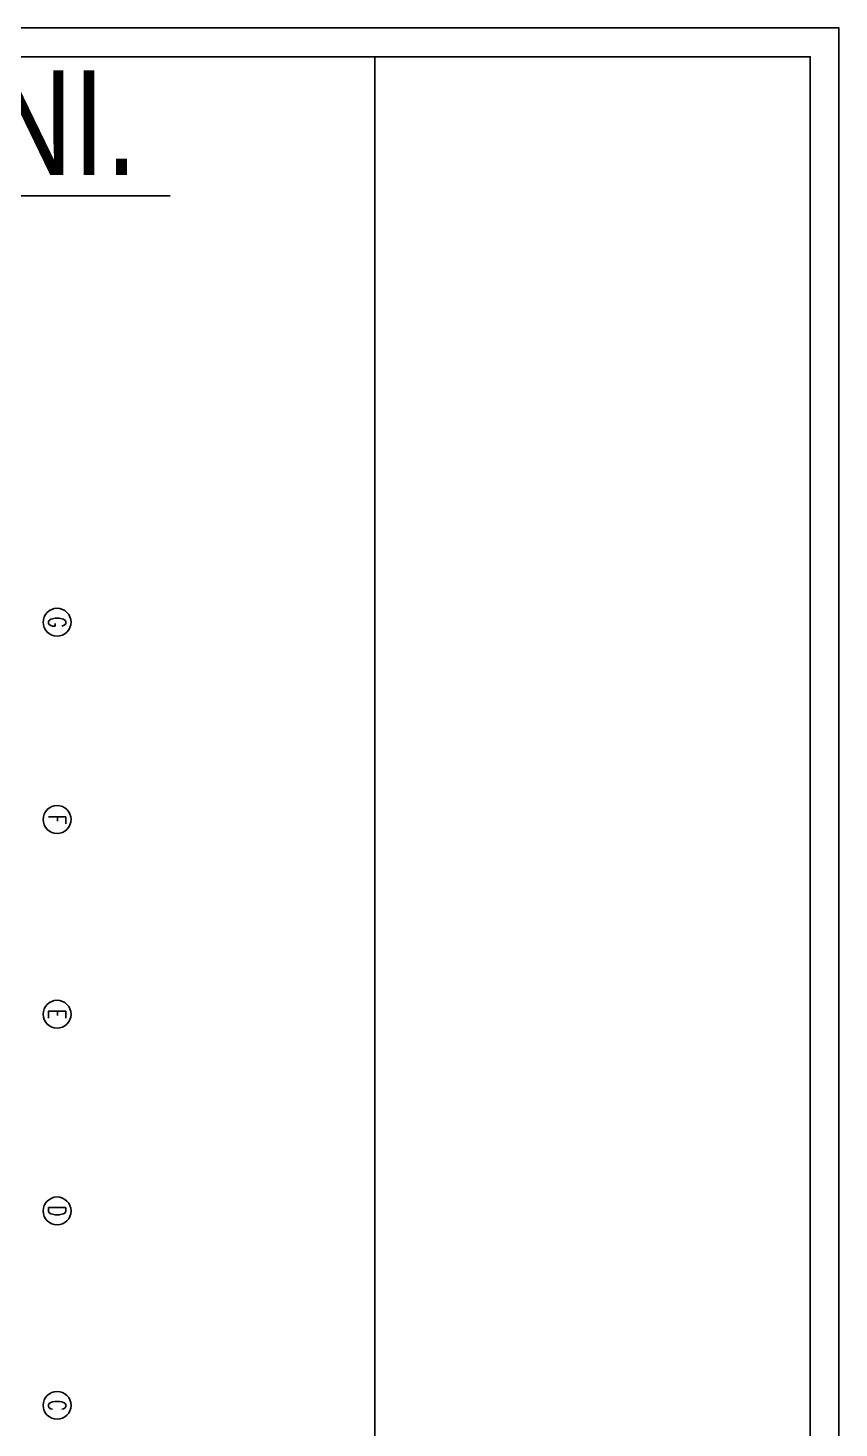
# Model space of a CAD drawing. Header units: millimetres. Extents: x 322668 to 332469, y 13187 to 20117.
# Drawn here: x 330141 to 332469, y 16097 to 20117 of the extents above; entities that cross this region are included whole.
import ezdxf
from ezdxf.enums import TextEntityAlignment as Align

# ---------------------------------------------------------------- set-up
doc = ezdxf.new("R2010")
doc.units = ezdxf.units.MM
doc.header["$LTSCALE"] = 50
doc.header["$MEASUREMENT"] = 0
doc.linetypes.add('DUZ', pattern=[0])
for name, color, linetype in [('AKS-DAIRE', 4, 'CONTINUOUS'), ('AKS-NO', 6, 'CONTINUOUS'), ('ANTET', 6, 'DUZ'), ('BA_text_material', 12, 'CONTINUOUS')]:
    doc.layers.add(name, color=color, linetype=linetype)
doc.styles.add('AKS-ADI', font='romand.shx', dxfattribs={"width": 0.7})
doc.styles.add('text2', font='arial.ttf', dxfattribs={"width": 0.8})

# ---------------------------------------------------------------- blocks, each defined once
blk = doc.blocks.new('100-aks-no')
at = {"layer": 'AKS-DAIRE'}
blk.add_circle((0, 0), 40, dxfattribs=at)
at = {"layer": 'AKS-NO', "style": 'AKS-ADI', "width": 0.7}
blk.add_attdef('AKSNO', text='', height=50, dxfattribs=at).set_placement((0, 0), align=Align.MIDDLE)

msp = doc.modelspace()

# ---------------------------------------------------------------- linework, layer by layer
at = {"layer": 'ANTET', "color": 171}
msp.add_line((331136.6, 15512.29), (331136.6, 20034.03), dxfattribs=at)
at = {"layer": 'ANTET'}
msp.add_lwpolyline([(322668.1, 13186.53), (322668.1, 20116.53), (332469.1, 20116.53), (332469.1, 13186.53)], close=True, dxfattribs=at)
at = {"layer": 'ANTET', "color": 171}
msp.add_lwpolyline([(322750.6, 13269.03), (322750.6, 20034.03), (332386.6, 20034.03), (332386.6, 13269.03)], close=True, dxfattribs=at)

# ---------------------------------------------------------------- block references
at = {"layer": 'AKS-NO'}
ref = msp.add_blockref('100-aks-no', (330224.76, 18410.59, 67.5), dxfattribs=dict(at, xscale=-1, zscale=2, rotation=90))
ref.add_attrib('AKSNO', 'G', dxfattribs={"height": 50, "rotation": 270, "style": 'AKS-ADI', "width": 0.7}).set_placement((330224.76, 18410.59, 67.5), align=Align.MIDDLE)
ref = msp.add_blockref('100-aks-no', (330224.76, 17844.09, -410), dxfattribs=dict(at, xscale=-1, zscale=2, rotation=90))
ref.add_attrib('AKSNO', 'F', dxfattribs={"height": 50, "rotation": 270, "style": 'AKS-ADI', "width": 0.7}).set_placement((330224.76, 17844.09, -410), align=Align.MIDDLE)
ref = msp.add_blockref('100-aks-no', (330224.76, 17285.09, -312.5), dxfattribs=dict(at, xscale=-1, zscale=2, rotation=90))
ref.add_attrib('AKSNO', 'E', dxfattribs={"height": 50, "rotation": 270, "style": 'AKS-ADI', "width": 0.7}).set_placement((330224.76, 17285.09, -312.5), align=Align.MIDDLE)
ref = msp.add_blockref('100-aks-no', (330224.76, 16720.27, -312.5), dxfattribs=dict(at, xscale=-1, zscale=2, rotation=90))
ref.add_attrib('AKSNO', 'D', dxfattribs={"height": 50, "rotation": 270, "style": 'AKS-ADI', "width": 0.7}).set_placement((330224.76, 16720.27, -312.5), align=Align.MIDDLE)
ref = msp.add_blockref('100-aks-no', (330224.76, 16162.09, -297.5), dxfattribs=dict(at, xscale=-1, zscale=2, rotation=90))
ref.add_attrib('AKSNO', 'C', dxfattribs={"height": 50, "rotation": 270, "style": 'AKS-ADI', "width": 0.7}).set_placement((330224.76, 16162.09, -297.5), align=Align.MIDDLE)

# ---------------------------------------------------------------- texts
at = {"layer": 'BA_text_material', "style": 'text2', "width": 0.8}
msp.add_text('%%UARÇELİK/ÇAYIROVA MUTFAK YERLEŞİM PLANI. ', height=300, dxfattribs=at).set_placement((322780.82, 19694.89))

doc.saveas('drawing.dxf')
